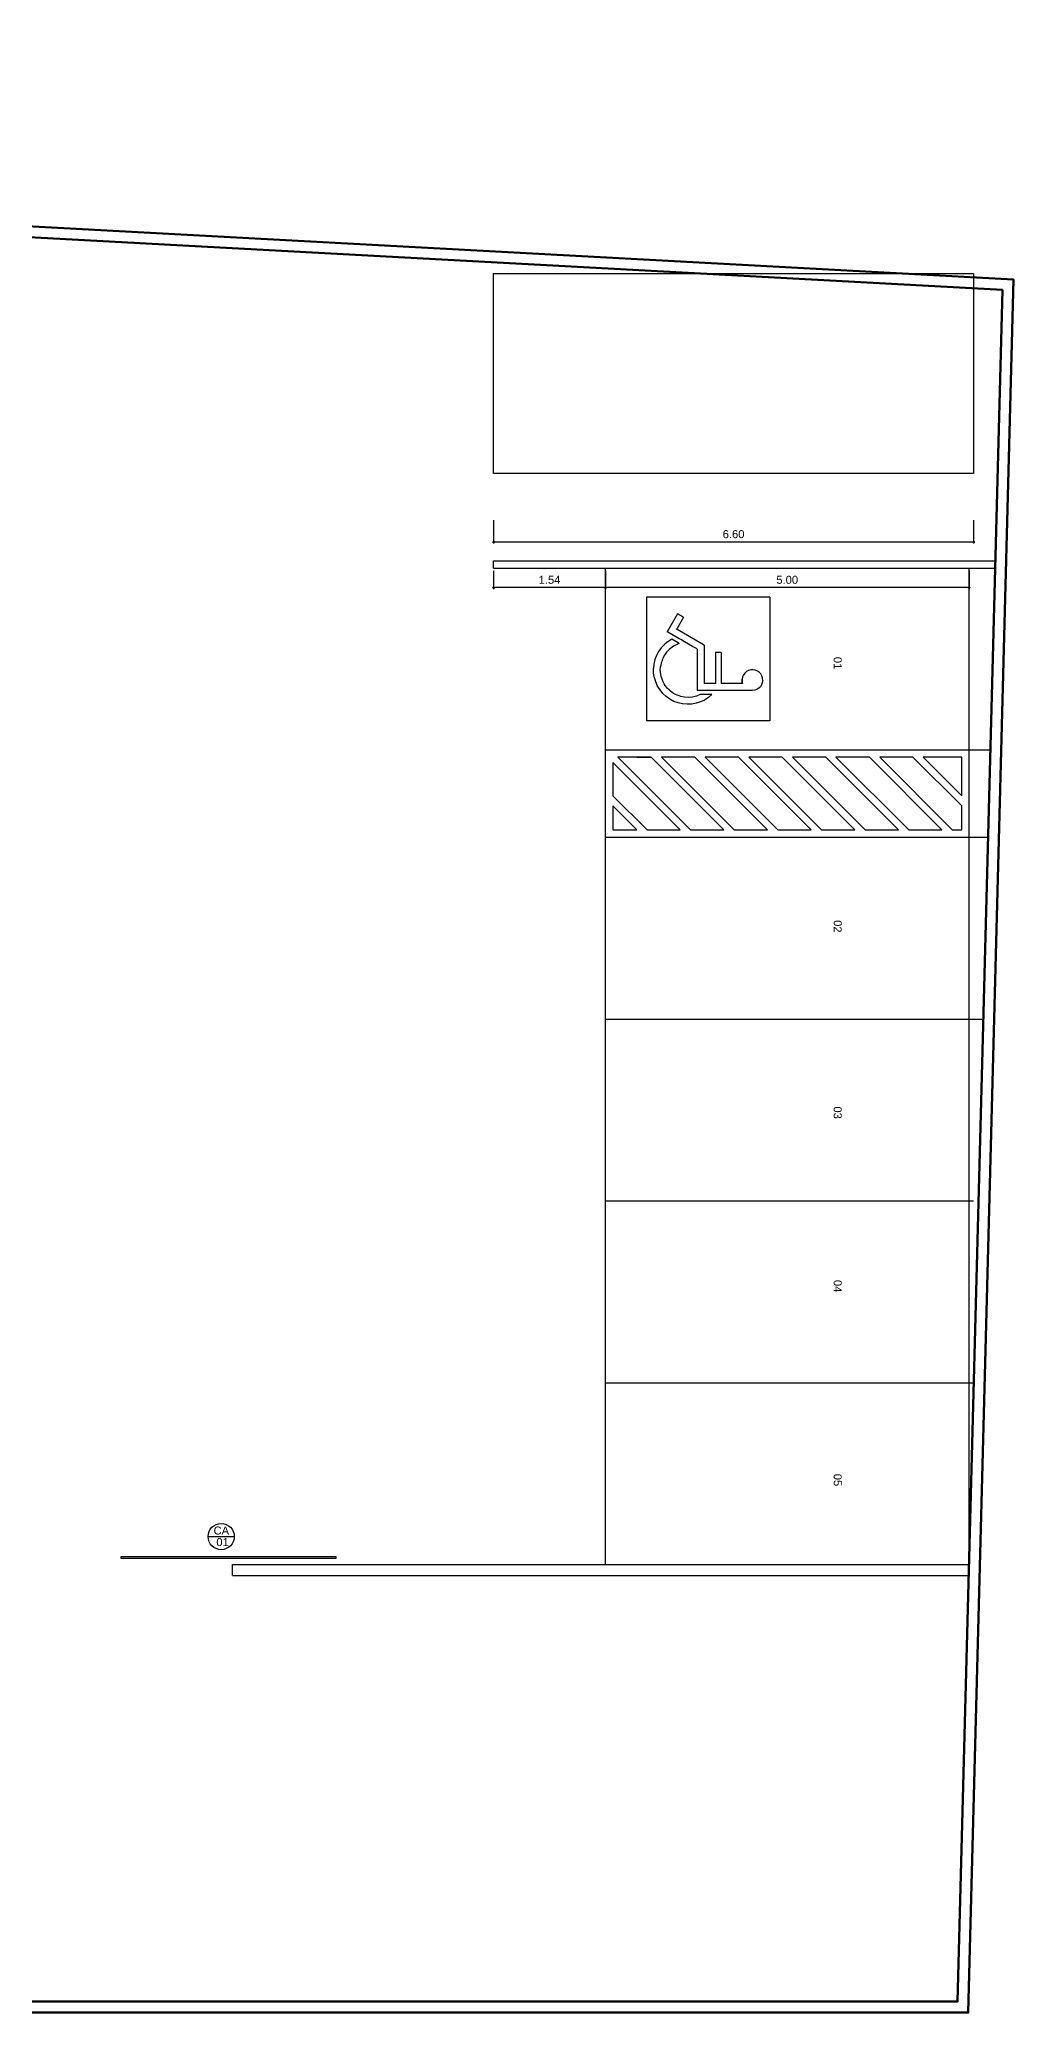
# Model space of a CAD drawing. Header units: millimetres. Extents: x 2125 to 3408, y 1171 to 1686.
# Drawn here: x 2172.87 to 2186.26, y 1437.1 to 1464.23 of the extents above; entities that cross this region are included whole.
import ezdxf

# ---------------------------------------------------------------- set-up
doc = ezdxf.new("R2010")
doc.units = ezdxf.units.MM
for name, color, linetype in [('at_Entity', 7, 'Continuous'), ('cotas', 7, 'Continuous'), ('Esquadrias_Portas', 2, 'Continuous'), ('PAREDE', 4, 'Continuous'), ('Paredes_Muro', 2, 'Continuous'), ('TEXTO01', 7, 'Continuous')]:
    doc.layers.add(name, color=color, linetype=linetype)
doc.styles.add('ROMANS', font='arial.ttf')
doc.styles.add('TEXTO1', font='swissko.ttf', dxfattribs={"width": 0.6, "height": 0.1})
doc.dimstyles.new('ESCALA75', dxfattribs={"dimtxt": 0.11, "dimasz": 0.02, "dimexe": 0.02, "dimexo": 0.04, "dimgap": 0.05, "dimtad": 1, "dimzin": 4, "dimdsep": 46, "dimtxsty": 'ROMANS', "dimblk1": 'PPC', "dimblk2": 'PPC', "dimsah": 1, "dimcen": 0.02, "dimclrd": 7, "dimclre": 7, "dimclrt": 3, "dimazin": 1, "dimtfac": 1, "dimtix": 1, "dimtmove": 0, "dimatfit": 3, "dimldrblk": 'PPC', "dimfxl": 0, "dimtolj": 1, "dimtzin": 12, "dimarcsym": 0})

# ---------------------------------------------------------------- blocks, each defined once
blk = doc.blocks.new('new block21')
at = {"layer": 'at_Entity', "color": 150, "true_color": 0x007fff}
for p, q in [((0, 0), (0, -0.099)), ((0, 0), (1.701, 0)), ((1.701, 0), (1.701, -0.099)), ((1.701, 0), (1.701, -0.099)), ((0, -0.099), (0, -0.102)), ((0, -0.102), (0, -0.11)), ((0, -0.11), (0, -0.125)), ((0, -0.125), (0, -0.146)), ((0, -0.146), (0, -0.171)), ((0, -0.171), (0, -0.201)), ((0, -0.201), (0, -0.233)), ((0, -0.233), (0, -0.262)), ((0, -0.262), (0, -0.294)), ((1.003, -0.201), (0.999, -0.233)), ((1.003, -0.201), (0.999, -0.233)), ((0.999, -0.233), (0.999, -0.262)), ((0.999, -0.233), (0.999, -0.262)), ((0.999, -0.262), (1.007, -0.294)), ((0.999, -0.262), (1.007, -0.294)), ((1.016, -0.171), (1.003, -0.201)), ((1.016, -0.171), (1.003, -0.201)), ((1.033, -0.146), (1.016, -0.171)), ((1.033, -0.146), (1.016, -0.171)), ((1.056, -0.125), (1.033, -0.146)), ((1.056, -0.125), (1.033, -0.146)), ((1.083, -0.11), (1.056, -0.125)), ((1.083, -0.11), (1.056, -0.125)), ((1.113, -0.102), (1.083, -0.11)), ((1.113, -0.102), (1.083, -0.11)), ((1.145, -0.099), (1.113, -0.102)), ((1.145, -0.099), (1.113, -0.102)), ((1.145, -0.099), (1.162, -0.102)), ((1.162, -0.102), (1.177, -0.104)), ((1.177, -0.104), (1.204, -0.114)), ((1.204, -0.114), (1.232, -0.131)), ((1.232, -0.131), (1.253, -0.154)), ((1.253, -0.154), (1.27, -0.18)), ((1.27, -0.18), (1.28, -0.209)), ((1.28, -0.209), (1.282, -0.241)), ((1.282, -0.241), (1.282, -0.798)), ((1.701, -0.099), (1.701, -0.102)), ((1.701, -0.099), (1.701, -0.102)), ((1.701, -0.102), (1.701, -0.104)), ((1.701, -0.102), (1.701, -0.104)), ((1.701, -0.104), (1.701, -0.114)), ((1.701, -0.104), (1.701, -0.114)), ((1.701, -0.114), (1.701, -0.131)), ((1.701, -0.114), (1.701, -0.131)), ((1.701, -0.131), (1.701, -0.154)), ((1.701, -0.131), (1.701, -0.154)), ((1.701, -0.154), (1.701, -0.18)), ((1.701, -0.154), (1.701, -0.18)), ((1.701, -0.18), (1.701, -0.209)), ((1.701, -0.18), (1.701, -0.209)), ((1.701, -0.209), (1.701, -0.241)), ((1.701, -0.209), (1.701, -0.241)), ((1.701, -0.241), (1.701, -0.798)), ((1.701, -0.241), (1.701, -0.798)), ((0, -0.294), (0, -0.322)), ((0, -0.322), (0, -0.345)), ((0, -0.345), (0, -0.364)), ((0, -0.364), (0, -0.377)), ((0, -0.377), (0, -0.383)), ((0, -0.383), (0, -0.671)), ((1.007, -0.294), (1.022, -0.322)), ((1.007, -0.294), (1.022, -0.322)), ((1.022, -0.322), (1.043, -0.345)), ((1.022, -0.322), (1.043, -0.345)), ((1.043, -0.345), (1.067, -0.364)), ((1.043, -0.345), (1.067, -0.364)), ((1.067, -0.364), (1.096, -0.377)), ((1.067, -0.364), (1.096, -0.377)), ((1.096, -0.377), (1.126, -0.383)), ((1.096, -0.377), (1.126, -0.383)), ((1.126, -0.383), (1.157, -0.383)), ((1.187, -0.383), (1.126, -0.383)), ((1.183, -0.377), (1.157, -0.383)), ((1.157, -0.383), (1.187, -0.383)), ((1.157, -0.383), (1.187, -0.383)), ((1.157, -0.383), (1.187, -0.383)), ((1.187, -0.383), (1.157, -0.383)), ((1.187, -0.383), (1.157, -0.383)), ((1.187, -0.375), (1.183, -0.377)), ((1.183, -0.377), (1.187, -0.377)), ((1.187, -0.383), (1.183, -0.377)), ((1.187, -0.383), (1.183, -0.377)), ((1.183, -0.377), (1.187, -0.377)), ((1.187, -0.377), (1.187, -0.375)), ((1.187, -0.377), (1.187, -0.375)), ((1.187, -0.377), (1.187, -0.383)), ((1.187, -0.377), (1.187, -0.383)), ((1.187, -0.383), (1.187, -0.671)), ((1.187, -0.383), (1.187, -0.671)), ((0, -0.671), (0, -0.747)), ((0, -0.747), (0, -0.906)), ((0.76, -0.671), (1.187, -0.671)), ((0.76, -0.671), (0.76, -0.747)), ((0.76, -0.671), (0.76, -0.747)), ((0.76, -0.747), (1.187, -0.747)), ((1.187, -0.747), (1.187, -0.906)), ((1.187, -0.747), (1.187, -0.906)), ((1.282, -0.798), (1.282, -0.844)), ((1.339, -0.798), (1.38, -0.844)), ((1.339, -0.798), (1.339, -0.844)), ((1.339, -0.798), (1.339, -0.844)), ((1.701, -0.798), (1.701, -0.844)), ((1.701, -0.798), (1.701, -0.844)), ((0, -0.906), (0, -1.187)), ((0.658, -0.906), (0.495, -1.187)), ((0.658, -0.906), (0.495, -1.187)), ((0.677, -1.064), (0.645, -1.117)), ((0.658, -0.906), (1.187, -0.906)), ((0.707, -1.011), (0.677, -1.064)), ((0.713, -1.001), (0.707, -1.011)), ((0.713, -1.001), (1.282, -1.001)), ((1.282, -0.844), (1.282, -0.961)), ((1.282, -0.961), (1.282, -1.001)), ((1.339, -0.844), (1.339, -0.961)), ((1.339, -0.844), (1.339, -0.961)), ((1.339, -0.961), (1.356, -1.001)), ((1.339, -0.961), (1.356, -1.001)), ((1.356, -1.001), (1.361, -1.011)), ((1.356, -1.001), (1.361, -1.011)), ((1.361, -1.011), (1.373, -1.064)), ((1.361, -1.011), (1.373, -1.064)), ((1.373, -1.064), (1.378, -1.117)), ((1.373, -1.064), (1.378, -1.117)), ((1.38, -0.844), (1.414, -0.897)), ((1.414, -0.897), (1.441, -0.954)), ((1.441, -0.954), (1.458, -1.014)), ((1.458, -1.014), (1.471, -1.075)), ((1.471, -1.075), (1.473, -1.138)), ((1.701, -0.844), (1.701, -0.897)), ((1.701, -0.844), (1.701, -0.897)), ((1.701, -0.897), (1.701, -0.954)), ((1.701, -0.897), (1.701, -0.954)), ((1.701, -0.954), (1.701, -1.014)), ((1.701, -0.954), (1.701, -1.014)), ((1.701, -1.014), (1.701, -1.075)), ((1.701, -1.014), (1.701, -1.075)), ((1.701, -1.075), (1.701, -1.138)), ((1.701, -1.075), (1.701, -1.138)), ((0, -1.187), (0, -1.27)), ((0, -1.27), (0, -1.411)), ((0.275, -1.187), (0.229, -1.27)), ((0.275, -1.187), (0.229, -1.27)), ((0.229, -1.27), (0.476, -1.411)), ((0.229, -1.27), (0.476, -1.411)), ((0.275, -1.187), (0.43, -1.276)), ((0.44, -1.282), (0.43, -1.276)), ((0.44, -1.282), (0.43, -1.276)), ((0.444, -1.276), (0.44, -1.282)), ((0.495, -1.187), (0.444, -1.276)), ((0.495, -1.187), (0.444, -1.276)), ((0.512, -1.348), (0.48, -1.403)), ((0.563, -1.261), (0.512, -1.348)), ((0.571, -1.246), (0.563, -1.261)), ((0.584, -1.225), (0.571, -1.246)), ((0.628, -1.261), (0.578, -1.348)), ((0.628, -1.261), (0.578, -1.348)), ((0.578, -1.348), (0.612, -1.403)), ((0.578, -1.348), (0.612, -1.403)), ((0.614, -1.172), (0.584, -1.225)), ((0.645, -1.117), (0.614, -1.172)), ((0.637, -1.246), (0.628, -1.261)), ((0.637, -1.246), (0.628, -1.261)), ((0.637, -1.246), (0.643, -1.261)), ((0.643, -1.261), (0.65, -1.276)), ((0.65, -1.276), (0.658, -1.297)), ((0.658, -1.297), (0.673, -1.325)), ((0.673, -1.325), (0.686, -1.344)), ((0.686, -1.344), (0.705, -1.367)), ((1.31, -1.344), (1.291, -1.367)), ((1.31, -1.344), (1.291, -1.367)), ((1.323, -1.325), (1.31, -1.344)), ((1.323, -1.325), (1.31, -1.344)), ((1.337, -1.297), (1.323, -1.325)), ((1.337, -1.297), (1.323, -1.325)), ((1.348, -1.276), (1.337, -1.297)), ((1.348, -1.276), (1.337, -1.297)), ((1.352, -1.261), (1.348, -1.276)), ((1.352, -1.261), (1.348, -1.276)), ((1.356, -1.246), (1.352, -1.261)), ((1.356, -1.246), (1.352, -1.261)), ((1.365, -1.225), (1.356, -1.246)), ((1.365, -1.225), (1.356, -1.246)), ((1.375, -1.172), (1.365, -1.225)), ((1.375, -1.172), (1.365, -1.225)), ((1.378, -1.117), (1.375, -1.172)), ((1.378, -1.117), (1.375, -1.172)), ((1.433, -1.32), (1.403, -1.375)), ((1.454, -1.261), (1.433, -1.32)), ((1.466, -1.2), (1.454, -1.261)), ((1.473, -1.138), (1.466, -1.2)), ((1.701, -1.138), (1.701, -1.2)), ((1.701, -1.138), (1.701, -1.2)), ((1.701, -1.2), (1.701, -1.261)), ((1.701, -1.2), (1.701, -1.261)), ((1.701, -1.261), (1.701, -1.32)), ((1.701, -1.261), (1.701, -1.32)), ((1.701, -1.32), (1.701, -1.375)), ((1.701, -1.32), (1.701, -1.375)), ((0, -1.411), (0, -1.45)), ((0, -1.45), (0, -1.494)), ((0, -1.494), (0, -1.53)), ((0, -1.53), (0, -1.56)), ((0, -1.56), (0, -1.581)), ((0, -1.581), (0, -1.596)), ((0, -1.596), (0, -1.602)), ((0, -1.602), (0, -1.699)), ((0.48, -1.403), (0.476, -1.411)), ((0.612, -1.403), (0.62, -1.411)), ((0.612, -1.403), (0.62, -1.411)), ((0.62, -1.411), (0.65, -1.45)), ((0.62, -1.411), (0.65, -1.45)), ((0.65, -1.45), (0.696, -1.494)), ((0.65, -1.45), (0.696, -1.494)), ((0.696, -1.494), (0.747, -1.53)), ((0.696, -1.494), (0.747, -1.53)), ((0.705, -1.367), (0.719, -1.384)), ((0.719, -1.384), (0.743, -1.407)), ((0.743, -1.407), (0.758, -1.422)), ((0.747, -1.53), (0.802, -1.56)), ((0.747, -1.53), (0.802, -1.56)), ((0.758, -1.422), (0.785, -1.441)), ((0.785, -1.441), (0.802, -1.454)), ((0.802, -1.454), (0.832, -1.469)), ((0.802, -1.56), (0.859, -1.581)), ((0.802, -1.56), (0.859, -1.581)), ((0.832, -1.469), (0.851, -1.477)), ((0.851, -1.477), (0.882, -1.488)), ((0.859, -1.581), (0.92, -1.596)), ((0.859, -1.581), (0.92, -1.596)), ((0.882, -1.488), (0.901, -1.494)), ((0.901, -1.494), (0.937, -1.5)), ((0.92, -1.596), (0.982, -1.602)), ((0.92, -1.596), (0.982, -1.602)), ((0.937, -1.5), (0.954, -1.505)), ((1.009, -1.507), (0.954, -1.505)), ((1.009, -1.507), (0.954, -1.505)), ((1.045, -1.6), (0.982, -1.602)), ((1.031, -1.505), (1.009, -1.507)), ((1.062, -1.5), (1.031, -1.505)), ((1.107, -1.589), (1.045, -1.6)), ((1.09, -1.494), (1.062, -1.5)), ((1.09, -1.494), (1.062, -1.5)), ((1.115, -1.488), (1.09, -1.494)), ((1.115, -1.488), (1.09, -1.494)), ((1.166, -1.57), (1.107, -1.589)), ((1.143, -1.477), (1.115, -1.488)), ((1.143, -1.477), (1.115, -1.488)), ((1.166, -1.469), (1.143, -1.477)), ((1.166, -1.469), (1.143, -1.477)), ((1.191, -1.454), (1.166, -1.469)), ((1.191, -1.454), (1.166, -1.469)), ((1.223, -1.545), (1.166, -1.57)), ((1.213, -1.441), (1.191, -1.454)), ((1.213, -1.441), (1.191, -1.454)), ((1.236, -1.422), (1.213, -1.441)), ((1.236, -1.422), (1.213, -1.441)), ((1.276, -1.511), (1.223, -1.545)), ((1.255, -1.407), (1.236, -1.422)), ((1.255, -1.407), (1.236, -1.422)), ((1.276, -1.384), (1.255, -1.407)), ((1.276, -1.384), (1.255, -1.407)), ((1.291, -1.367), (1.276, -1.384)), ((1.291, -1.367), (1.276, -1.384)), ((1.325, -1.471), (1.276, -1.511)), ((1.367, -1.426), (1.325, -1.471)), ((1.403, -1.375), (1.367, -1.426)), ((1.701, -1.375), (1.701, -1.426)), ((1.701, -1.375), (1.701, -1.426)), ((1.701, -1.426), (1.701, -1.471)), ((1.701, -1.426), (1.701, -1.471)), ((1.701, -1.471), (1.701, -1.511)), ((1.701, -1.471), (1.701, -1.511)), ((1.701, -1.511), (1.701, -1.545)), ((1.701, -1.511), (1.701, -1.545)), ((1.701, -1.545), (1.701, -1.57)), ((1.701, -1.545), (1.701, -1.57)), ((1.701, -1.57), (1.701, -1.589)), ((1.701, -1.57), (1.701, -1.589)), ((1.701, -1.589), (1.701, -1.6)), ((1.701, -1.589), (1.701, -1.6)), ((1.701, -1.6), (1.701, -1.602)), ((1.701, -1.6), (1.701, -1.602)), ((1.701, -1.602), (1.701, -1.699)), ((1.701, -1.602), (1.701, -1.699)), ((0, -1.699), (1.701, -1.699))]:
    blk.add_line(p, q, dxfattribs=at)
blk = doc.blocks.new('new block22')
at = {"layer": 'at_Entity', "color": 0}
for p, q in [((0, -0.929), (0.929, 0)), ((0.47, 0), (0, -0.472)), ((0, -0.33), (0.33, 0)), ((0.33, 0), (0, 0)), ((0, 0), (0, -0.33)), ((0.929, 0), (0.47, 0)), ((0.999, -0.072), (0, -1.071)), ((0.999, -0.529), (0.999, -0.072)), ((0, -0.472), (0, -0.929)), ((0, -1.53), (0.999, -0.529)), ((0.999, -0.671), (0, -1.672)), ((0.999, -1.13), (0.999, -0.671)), ((0, -1.071), (0, -1.53)), ((0, -2.129), (0.999, -1.13)), ((0.999, -1.272), (0, -2.271)), ((0.999, -1.729), (0.999, -1.272)), ((0, -1.672), (0, -2.129)), ((0, -2.73), (0.999, -1.729)), ((0.999, -1.871), (0, -2.872)), ((0.999, -2.33), (0.999, -1.871)), ((0, -2.271), (0, -2.73)), ((0, -3.329), (0.999, -2.33)), ((0.999, -2.472), (0, -3.47)), ((0.999, -2.929), (0.999, -2.472)), ((0, -2.872), (0, -3.329)), ((0, -3.93), (0.999, -2.929)), ((0.999, -3.07), (0, -4.071)), ((0.999, -3.53), (0.999, -3.07)), ((0, -3.47), (0, -3.93)), ((0, -4.528), (0.999, -3.53)), ((0.999, -3.671), (0, -4.67)), ((0.999, -4.128), (0.999, -3.671)), ((0, -4.071), (0, -4.528)), ((0.33, -4.799), (0.999, -4.128)), ((0.999, -4.27), (0.47, -4.799)), ((0.999, -4.799), (0.999, -4.27)), ((0, -4.67), (0, -4.799)), ((0, -4.799), (0.33, -4.799)), ((0.47, -4.799), (0.999, -4.799))]:
    blk.add_line(p, q, dxfattribs=at)
at = {"layer": 'at_Entity', "color": 2}
for p, q in [((0.999, -0.33), (0.999, -0.529)), ((0.999, -0.33), (0.999, -0.529)), ((0.258, -1.272), (0, -1.53)), ((0.258, -1.272), (0, -1.53))]:
    blk.add_line(p, q, dxfattribs=at)
blk = doc.blocks.new('PPC')
at = {"color": 2}
blk.add_circle((0, 0), 0.5, dxfattribs=at)
blk = doc.blocks.new('*D1363')
at = {"layer": 'DEFPOINTS', "color": 0, "transparency": 16777216}
for p in [(2180.652, 1456.961), (2185.652, 1456.961), (2180.652, 1456.692)]:
    blk.add_point(p, dxfattribs=at)
at = {"layer": 'PAREDE', "color": 7, "lineweight": -2, "transparency": 16777216}
for p, q in [((2180.652, 1456.921), (2180.652, 1456.672)), ((2185.652, 1456.921), (2185.652, 1456.672)), ((2185.632, 1456.692), (2180.672, 1456.692))]:
    blk.add_line(p, q, dxfattribs=at)
at = {"layer": 'PAREDE', "color": 7, "lineweight": -2, "transparency": 16777216, "xscale": 0.02, "yscale": 0.02, "zscale": 0.02, "rotation": 180}
blk.add_blockref('PPC', (2180.652, 1456.692), dxfattribs=at)
at = {"layer": 'PAREDE', "color": 7, "lineweight": -2, "transparency": 16777216, "xscale": 0.02, "yscale": 0.02, "zscale": 0.02}
blk.add_blockref('PPC', (2185.652, 1456.692), dxfattribs=at)
at = {"layer": 'PAREDE', "color": 3, "transparency": 16777216, "insert": (2183.152, 1456.799), "char_height": 0.11, "attachment_point": 5, "style": 'ROMANS'}
blk.add_mtext('\\A1;5.00', dxfattribs=at)
blk = doc.blocks.new('*D1364')
at = {"layer": 'DEFPOINTS', "color": 0, "transparency": 16777216}
for p in [(2179.114, 1458.261), (2185.714, 1458.261), (2179.114, 1457.319)]:
    blk.add_point(p, dxfattribs=at)
at = {"layer": 'PAREDE', "color": 7, "lineweight": -2, "transparency": 16777216}
for p, q in [((2179.114, 1457.619), (2179.114, 1457.299)), ((2185.714, 1457.619), (2185.714, 1457.299)), ((2185.694, 1457.319), (2179.134, 1457.319))]:
    blk.add_line(p, q, dxfattribs=at)
at = {"layer": 'PAREDE', "color": 7, "lineweight": -2, "transparency": 16777216, "xscale": 0.02, "yscale": 0.02, "zscale": 0.02, "rotation": 180}
blk.add_blockref('PPC', (2179.114, 1457.319), dxfattribs=at)
at = {"layer": 'PAREDE', "color": 7, "lineweight": -2, "transparency": 16777216, "xscale": 0.02, "yscale": 0.02, "zscale": 0.02}
blk.add_blockref('PPC', (2185.714, 1457.319), dxfattribs=at)
at = {"layer": 'PAREDE', "color": 3, "transparency": 16777216, "insert": (2182.414, 1457.426), "char_height": 0.11, "attachment_point": 5, "style": 'ROMANS'}
blk.add_mtext('\\A1;6.60', dxfattribs=at)
blk = doc.blocks.new('*D1365')
at = {"layer": 'cotas', "color": 7, "lineweight": -2, "transparency": 16777216}
for p, q in [((2179.114, 1456.921), (2179.114, 1456.672)), ((2180.652, 1456.921), (2180.652, 1456.672)), ((2180.632, 1456.692), (2179.134, 1456.692))]:
    blk.add_line(p, q, dxfattribs=at)
at = {"layer": 'DEFPOINTS', "color": 0, "transparency": 16777216}
for p in [(2179.114, 1456.961), (2180.652, 1456.961), (2179.114, 1456.692)]:
    blk.add_point(p, dxfattribs=at)
at = {"layer": 'cotas', "color": 7, "lineweight": -2, "transparency": 16777216, "xscale": 0.02, "yscale": 0.02, "zscale": 0.02, "rotation": 180}
blk.add_blockref('PPC', (2179.114, 1456.692), dxfattribs=at)
at = {"layer": 'cotas', "color": 7, "lineweight": -2, "transparency": 16777216, "xscale": 0.02, "yscale": 0.02, "zscale": 0.02}
blk.add_blockref('PPC', (2180.652, 1456.692), dxfattribs=at)
at = {"layer": 'cotas', "color": 3, "transparency": 16777216, "insert": (2179.883, 1456.799), "char_height": 0.11, "attachment_point": 5, "style": 'ROMANS'}
blk.add_mtext('\\A1;1.54', dxfattribs=at)

msp = doc.modelspace()

# ---------------------------------------------------------------- linework, layer by layer
at = {"linetype": 'Continuous'}
for p, q in [((2180.6522, 1454.4605), (2185.9452, 1454.4605)), ((2180.6522, 1453.2605), (2185.9138, 1453.2605)), ((2180.6522, 1450.7605), (2185.8484, 1450.7605)), ((2180.6522, 1448.2605), (2185.7141, 1448.2605)), ((2180.6522, 1445.7605), (2185.7141, 1445.7605))]:
    msp.add_line(p, q, dxfattribs=at)
at = {"lineweight": 50}
msp.add_lwpolyline([(2125.1992, 1464.2274), (2125.1992, 1437.1057), (2185.6413, 1437.1035), (2186.2644, 1460.9274), (2125.1992, 1464.2274)], dxfattribs=at)
msp.add_lwpolyline([(2125.3492, 1464.0691), (2125.3492, 1437.2557), (2185.4951, 1437.2535), (2186.1106, 1460.7855)], close=True, dxfattribs=at)
at = {"layer": 'cotas'}
for p, q in [((2180.6522, 1443.2605), (2180.6522, 1456.9605)), ((2185.6522, 1443.2605), (2185.6522, 1456.9605))]:
    msp.add_line(p, q, dxfattribs=at)
at = {"layer": 'Esquadrias_Portas'}
for p, q in [((2173.993, 1443.3735), (2176.943, 1443.3735)), ((2173.993, 1443.3435), (2173.993, 1443.3735)), ((2176.943, 1443.3435), (2173.993, 1443.3435)), ((2176.943, 1443.3735), (2176.943, 1443.3435))]:
    msp.add_line(p, q, dxfattribs=at)
at = {"layer": 'PAREDE'}
for p, q in [((2179.1141, 1461.0105), (2185.7141, 1461.0105)), ((2179.1141, 1458.2605), (2179.1141, 1461.0105)), ((2185.7141, 1461.0105), (2185.7141, 1458.2605)), ((2185.7141, 1458.2605), (2179.1141, 1458.2605)), ((2179.1141, 1456.9605), (2179.1141, 1457.0605))]:
    msp.add_line(p, q, dxfattribs=at)
at = {"layer": 'PAREDE', "linetype": 'Continuous'}
for p, q in [((2179.1141, 1457.0605), (2186.0132, 1457.0605)), ((2179.1141, 1456.9605), (2186.0106, 1456.9605)), ((2175.5241, 1443.1105), (2175.5241, 1443.2605)), ((2175.5241, 1443.2605), (2185.6522, 1443.2605)), ((2175.5241, 1443.1105), (2185.6483, 1443.1105))]:
    msp.add_line(p, q, dxfattribs=at)
at = {"layer": 'TEXTO01'}
msp.add_line((2175.1871, 1443.6467), (2175.5478, 1443.6467), dxfattribs=at)
msp.add_circle((2175.3675, 1443.6467), 0.1804, dxfattribs=at)

# ---------------------------------------------------------------- block references
at = {"layer": 'PAREDE', "rotation": 270}
msp.add_blockref('new block21', (2182.9133, 1456.5605), dxfattribs=at)
at = {"layer": 'Paredes_Muro', "rotation": 90}
msp.add_blockref('new block22', (2180.7522, 1453.3605), dxfattribs=at)

# ---------------------------------------------------------------- texts
at = {"layer": 'TEXTO01', "ltscale": 0.0001, "char_height": 0.11, "width": 0.330365, "attachment_point": 1, "rotation": 270, "style": 'TEXTO1'}
for s, insert in [('{\\fSansSerif|b0|i0|c2|p2;\\W1;01}', (2183.9011, 1455.7398)), ('{\\fSansSerif|b0|i0|c2|p2;\\W1;02}', (2183.9011, 1452.1209)), ('{\\fSansSerif|b0|i0|c2|p2;\\W1;03}', (2183.9011, 1449.56)), ('{\\fSansSerif|b0|i0|c2|p2;\\W1;04}', (2183.9011, 1447.1745)), ('{\\fSansSerif|b0|i0|c2|p2;\\W1;05}', (2183.9011, 1444.51))]:
    msp.add_mtext(s, dxfattribs=dict(at, insert=insert))
at = {"layer": 'TEXTO01', "ltscale": 0.0001, "char_height": 0.11, "width": 0.330365, "attachment_point": 1, "style": 'TEXTO1'}
for s, insert in [('{\\fSansSerif|b0|i0|c2|p2;\\W1;CA}', (2175.2627, 1443.7846)), ('{\\fSansSerif|b0|i0|c2|p2;\\W1;01}', (2175.3009, 1443.6261))]:
    msp.add_mtext(s, dxfattribs=dict(at, insert=insert))

# ---------------------------------------------------------------- dimensions: what is measured, and where the dimension line sits
at = {"layer": 'cotas'}
dim = msp.add_linear_dim(base=(2179.1141, 1456.6924), p1=(2180.6522, 1456.9605), p2=(2179.1141, 1456.9605), dimstyle='ESCALA75', dxfattribs=at)
dim.commit()
dim.dimension.update_dxf_attribs({"geometry": '*D1365', "text_midpoint": (2179.8832, 1456.7986)})
at = {"layer": 'PAREDE'}
for base, p1, p2, picture, middle in [((2179.1141, 1457.3194), (2185.7141, 1458.2605), (2179.1141, 1458.2605), '*D1364', (2182.4141, 1457.4256)), ((2180.6522, 1456.6924), (2185.6522, 1456.9605), (2180.6522, 1456.9605), '*D1363', (2183.1522, 1456.7986))]:
    dim = msp.add_linear_dim(base=base, p1=p1, p2=p2, dimstyle='ESCALA75', dxfattribs=at)
    dim.commit()
    dim.dimension.update_dxf_attribs({"geometry": picture, "text_midpoint": middle})

doc.saveas('drawing.dxf')
